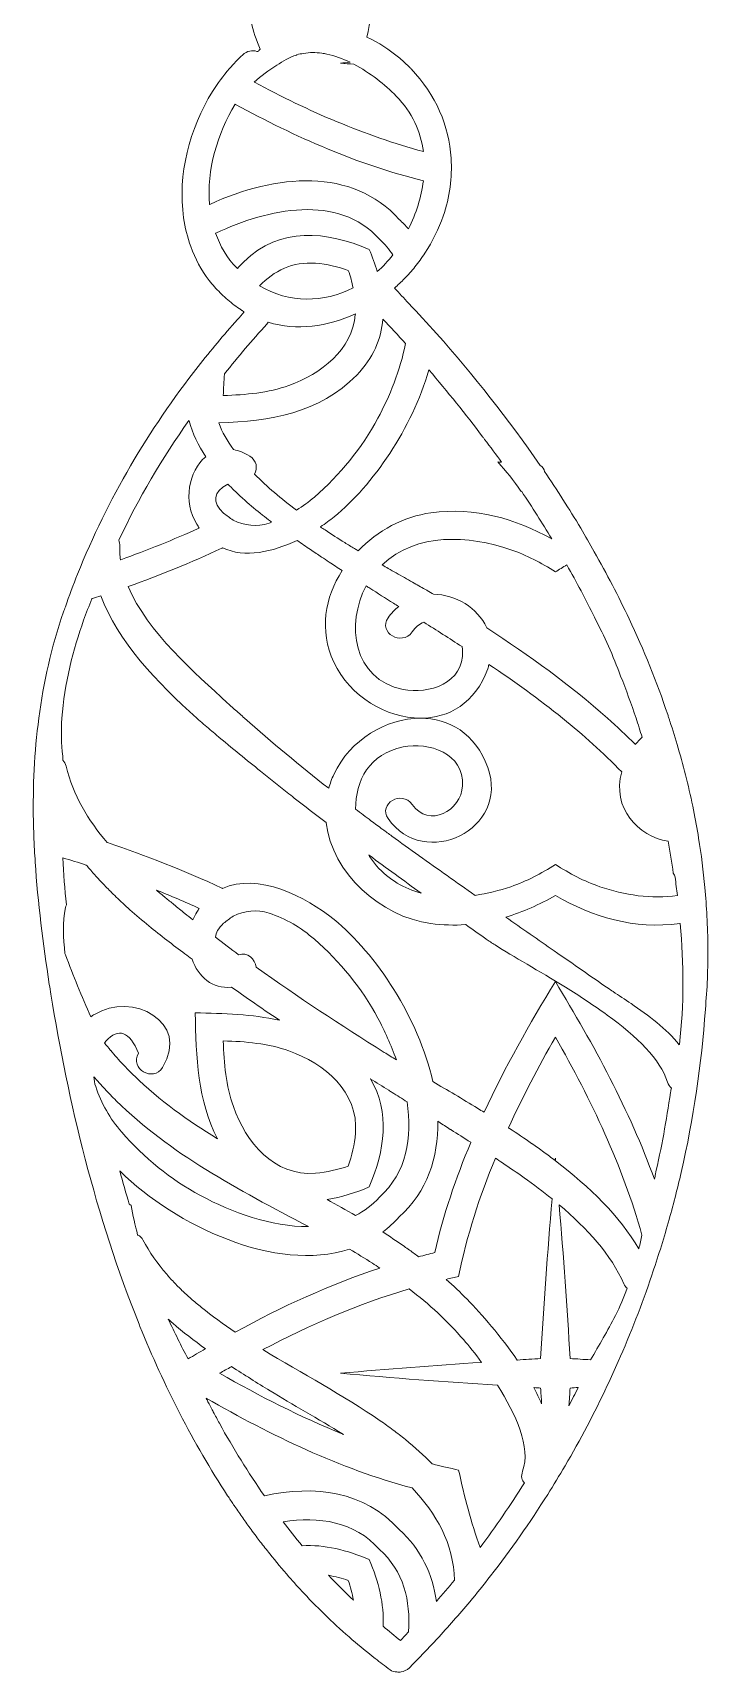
# Model space of a CAD drawing. Header units: inches. Extents: x -812 to 7891, y -3575 to 2748.
# Drawn here: x 4217 to 4425, y -1504 to -1000 of the extents above; entities that cross this region are included whole.
import ezdxf

# ---------------------------------------------------------------- set-up
doc = ezdxf.new("R2010")
doc.units = ezdxf.units.IN
doc.header["$MEASUREMENT"] = 0
doc.layers.add('Layer 1', color=7, linetype='Continuous')

# ---------------------------------------------------------------- blocks, each defined once
blk = doc.blocks.new('block 39')
at = {"layer": 'Layer 1', "lineweight": 0}
for points, knots in [([(4424.87, -1271.85), (4424.73, -1268.91), (4424.5, -1265.98), (4424.23, -1263.05), (4423.76, -1257.95), (4423.13, -1252.88), (4422.31, -1247.85), (4421.84, -1244.94), (4421.34, -1242.05), (4420.75, -1239.17), (4419.45, -1232.75), (4417.85, -1226.4), (4416.03, -1220.12), (4415.22, -1217.35), (4414.35, -1214.61), (4413.46, -1211.88), (4413.35, -1211.56), (4413.26, -1211.25), (4413.16, -1210.94), (4413.03, -1210.57), (4412.93, -1210.19), (4412.8, -1209.82), (4409.43, -1199.81), (4405.44, -1189.99), (4400.92, -1180.39), (4397.62, -1173.4), (4394.03, -1166.53), (4390.21, -1159.78), (4388.83, -1157.34), (4387.45, -1154.91), (4386.01, -1152.5), (4382.47, -1146.59), (4378.75, -1140.78), (4374.87, -1135.07), (4374.75, -1134.3), (4374.34, -1133.63), (4373.58, -1133.24), (4363.77, -1119), (4352.99, -1105.43), (4341.61, -1092.63), (4338.81, -1089.48), (4335.95, -1086.42), (4333.08, -1083.37), (4331.61, -1081.81), (4330.18, -1080.2), (4328.7, -1078.67), (4329.75, -1077.73), (4330.77, -1076.76), (4331.77, -1075.75), (4332.89, -1074.61), (4333.97, -1073.43), (4335, -1072.15), (4336.1, -1070.77), (4337.1, -1069.35), (4338.05, -1067.9), (4340.44, -1064.25), (4342.33, -1060.43), (4343.68, -1056.51), (4345.7, -1050.67), (4346.52, -1044.65), (4346.13, -1038.71), (4345.49, -1028.84), (4341.48, -1019.24), (4333.79, -1011.26), (4333.68, -1011.15), (4333.59, -1011.02), (4333.48, -1010.91), (4332.47, -1009.88), (4331.41, -1008.9), (4330.31, -1007.98), (4327.2, -1005.36), (4323.78, -1003.16), (4320.2, -1001.48), (4321.2, -996.82), (4321.8, -992), (4322.15, -987.13), (4322.38, -983.99), (4322.5, -980.83), (4322.53, -977.67), (4322.57, -974.39), (4322.52, -971.11), (4322.4, -967.85), (4322.27, -964.47), (4322.09, -961.12), (4321.87, -957.83), (4321.86, -957.72), (4321.85, -957.58), (4321.84, -957.46), (4321.72, -955.6), (4321.58, -953.44), (4321.36, -951.1), (4320.78, -944.82), (4319.61, -937.4), (4316.62, -931.88), (4314.49, -927.97), (4311.46, -925.01), (4307.01, -924.15), (4306.59, -924.07), (4306.17, -924.01), (4305.76, -923.97), (4305.3, -923.92), (4304.84, -923.9), (4304.39, -923.9), (4296.01, -923.84), (4289.93, -931.53), (4286.21, -939.91), (4284.84, -942.99), (4283.8, -946.14), (4283.06, -949.05), (4282.54, -951.14), (4282.16, -953.11), (4281.97, -954.8), (4281.76, -956.67), (4281.69, -958.56), (4281.59, -960.45), (4281.43, -963.56), (4281.38, -966.67), (4281.48, -969.8), (4281.67, -976.3), (4282.3, -982.79), (4283.22, -989.13), (4283.46, -990.77), (4283.76, -992.6), (4284.1, -994.46), (4284.64, -997.36), (4285.4, -1000.33), (4286.51, -1003.1), (4286.79, -1003.81), (4287.04, -1004.54), (4287.38, -1005.21), (4287.13, -1005.47), (4286.86, -1005.66), (4286.6, -1005.95), (4286.51, -1005.91), (4286.42, -1005.88), (4286.33, -1005.86), (4285, -1005.44), (4283.36, -1005.67), (4281.92, -1007), (4280.51, -1008.28), (4279.19, -1009.7), (4277.91, -1011.17), (4276.02, -1013.35), (4274.26, -1015.71), (4272.68, -1018.23), (4265.58, -1029.56), (4261.93, -1043.88), (4263.79, -1057.04), (4264.22, -1060.08), (4264.95, -1063.04), (4266, -1065.91), (4267.35, -1069.59), (4269.18, -1073.11), (4271.66, -1076.31), (4272.73, -1077.69), (4273.86, -1078.92), (4275.02, -1080.09), (4275.43, -1080.51), (4275.85, -1080.91), (4276.27, -1081.29), (4276.49, -1081.49), (4276.72, -1081.7), (4276.94, -1081.9), (4278.21, -1083.03), (4279.53, -1084.05), (4280.87, -1084.95), (4281.16, -1085.14), (4281.45, -1085.33), (4281.74, -1085.51), (4281.78, -1085.53), (4281.81, -1085.56), (4281.85, -1085.59), (4281.89, -1085.61), (4281.92, -1085.63), (4281.95, -1085.65), (4282.12, -1085.76), (4282.28, -1085.87), (4282.45, -1085.98), (4281.73, -1086.76), (4281.06, -1087.58), (4280.35, -1088.37), (4276.15, -1093.06), (4272.14, -1097.87), (4268.29, -1102.78), (4252.97, -1122.28), (4240.41, -1143.5), (4231.15, -1166.65), (4229.83, -1169.95), (4228.59, -1173.3), (4227.4, -1176.68), (4227.21, -1177.22), (4226.99, -1177.73), (4226.8, -1178.28), (4223.07, -1189.12), (4220.67, -1200.01), (4219.23, -1210.94), (4217.85, -1221.43), (4217.36, -1231.95), (4217.56, -1242.52), (4217.62, -1245.48), (4217.74, -1248.45), (4217.9, -1251.42), (4217.96, -1252.67), (4218.03, -1253.92), (4218.12, -1255.18), (4218.93, -1267.68), (4220.51, -1280.23), (4222.46, -1292.83), (4222.61, -1293.81), (4222.8, -1294.81), (4222.95, -1295.79), (4228.25, -1328.88), (4236.74, -1364.16), (4250.07, -1397.28), (4250.16, -1397.52), (4250.25, -1397.76), (4250.37, -1397.98), (4257.78, -1416.28), (4266.69, -1433.88), (4277.35, -1450.07), (4277.95, -1451), (4278.57, -1451.92), (4279.19, -1452.84), (4279.31, -1453.01), (4279.43, -1453.19), (4279.55, -1453.36), (4280.35, -1454.54), (4281.17, -1455.72), (4282, -1456.9), (4282.84, -1458.09), (4283.7, -1459.27), (4284.56, -1460.44), (4285.06, -1461.14), (4285.59, -1461.85), (4286.13, -1462.55), (4286.55, -1463.11), (4286.97, -1463.66), (4287.4, -1464.22), (4287.86, -1464.84), (4288.34, -1465.46), (4288.84, -1466.08), (4289.33, -1466.7), (4289.82, -1467.32), (4290.31, -1467.93), (4292.23, -1470.32), (4294.18, -1472.67), (4296.2, -1474.97), (4297.71, -1476.7), (4299.25, -1478.4), (4300.81, -1480.07), (4305.51, -1485.09), (4310.47, -1489.85), (4315.68, -1494.34), (4317.99, -1496.33), (4320.36, -1498.25), (4322.78, -1500.13), (4324.28, -1501.29), (4325.78, -1502.47), (4327.32, -1503.59), (4327.97, -1504.05), (4328.7, -1504.23), (4329.41, -1504.27), (4329.84, -1504.35), (4330.29, -1504.33), (4330.75, -1504.27), (4331.6, -1504.14), (4332.47, -1503.77), (4333.3, -1502.96), (4336.19, -1500.09), (4338.99, -1497.13), (4341.76, -1494.15), (4345.23, -1490.42), (4348.61, -1486.61), (4351.88, -1482.7), (4354.06, -1480.1), (4356.15, -1477.43), (4358.24, -1474.75), (4364.53, -1466.7), (4370.4, -1458.33), (4375.85, -1449.69), (4377.68, -1446.78), (4379.46, -1443.85), (4381.2, -1440.88), (4385.89, -1432.85), (4390.24, -1424.62), (4394.21, -1416.19), (4395.36, -1413.75), (4396.48, -1411.3), (4397.57, -1408.83), (4401.4, -1400.14), (4404.84, -1391.27), (4407.9, -1382.26), (4409.72, -1376.92), (4411.42, -1371.54), (4412.95, -1366.11), (4414.4, -1360.98), (4415.75, -1355.82), (4416.95, -1350.62), (4420.75, -1334.12), (4423.22, -1317.33), (4424.41, -1300.46), (4424.63, -1297.33), (4424.88, -1294.2), (4425.01, -1291.07), (4425.27, -1284.62), (4425.2, -1278.21), (4424.87, -1271.85)], [0, 0, 0, 0, 1, 1, 1, 2, 2, 2, 3, 3, 3, 4, 4, 4, 5, 5, 5, 6, 6, 6, 7, 7, 7, 8, 8, 8, 9, 9, 9, 10, 10, 10, 11, 11, 11, 12, 12, 12, 13, 13, 13, 14, 14, 14, 15, 15, 15, 16, 16, 16, 17, 17, 17, 18, 18, 18, 19, 19, 19, 20, 20, 20, 21, 21, 21, 22, 22, 22, 23, 23, 23, 24, 24, 24, 25, 25, 25, 26, 26, 26, 27, 27, 27, 28, 28, 28, 29, 29, 29, 30, 30, 30, 31, 31, 31, 32, 32, 32, 33, 33, 33, 34, 34, 34, 35, 35, 35, 36, 36, 36, 37, 37, 37, 38, 38, 38, 39, 39, 39, 40, 40, 40, 41, 41, 41, 42, 42, 42, 43, 43, 43, 44, 44, 44, 45, 45, 45, 46, 46, 46, 47, 47, 47, 48, 48, 48, 49, 49, 49, 50, 50, 50, 51, 51, 51, 52, 52, 52, 53, 53, 53, 54, 54, 54, 55, 55, 55, 56, 56, 56, 57, 57, 57, 58, 58, 58, 59, 59, 59, 60, 60, 60, 61, 61, 61, 62, 62, 62, 63, 63, 63, 64, 64, 64, 65, 65, 65, 66, 66, 66, 67, 67, 67, 68, 68, 68, 69, 69, 69, 70, 70, 70, 71, 71, 71, 72, 72, 72, 73, 73, 73, 74, 74, 74, 75, 75, 75, 76, 76, 76, 77, 77, 77, 78, 78, 78, 79, 79, 79, 80, 80, 80, 81, 81, 81, 82, 82, 82, 83, 83, 83, 84, 84, 84, 85, 85, 85, 86, 86, 86, 87, 87, 87, 88, 88, 88, 89, 89, 89, 90, 90, 90, 91, 91, 91, 92, 92, 92, 93, 93, 93, 94, 94, 94, 95, 95, 95, 96, 96, 96, 97, 97, 97, 98, 98, 98, 99, 99, 99, 100, 100, 100, 101, 101, 101, 102, 102, 102, 102]), ([(4292.44, -1010.14), (4294.34, -1008.87), (4296.41, -1007.66), (4298.56, -1007), (4298.58, -1006.97), (4298.61, -1006.94), (4298.62, -1006.91), (4299.29, -1006.68), (4300, -1006.63), (4300.69, -1006.5), (4300.71, -1006.5), (4300.72, -1006.5), (4300.72, -1006.49), (4302.55, -1006.16), (4304.45, -1006.17), (4306.37, -1006.44), (4306.87, -1006.51), (4307.38, -1006.6), (4307.89, -1006.7), (4307.9, -1006.7), (4307.91, -1006.7), (4307.92, -1006.71), (4310.3, -1007.21), (4312.7, -1008.09), (4315.04, -1009.23), (4314.04, -1009.32), (4313.05, -1009.39), (4312.05, -1009.48), (4313.44, -1009.6), (4314.83, -1009.69), (4316.21, -1009.82), (4321.13, -1012.4), (4325.72, -1016.05), (4329.23, -1019.63), (4334.19, -1024.69), (4336.78, -1030.56), (4337.61, -1036.67), (4319.47, -1031.82), (4302.23, -1024.24), (4285.57, -1015.36), (4285.54, -1015.35), (4285.5, -1015.33), (4285.47, -1015.31), (4287.6, -1013.37), (4290.1, -1011.75), (4292.44, -1010.14)], [0, 0, 0, 0, 1, 1, 1, 2, 2, 2, 3, 3, 3, 4, 4, 4, 5, 5, 5, 6, 6, 6, 7, 7, 7, 8, 8, 8, 9, 9, 9, 10, 10, 10, 11, 11, 11, 12, 12, 12, 13, 13, 13, 14, 14, 14, 15, 15, 15, 15]), ([(4279.67, -1022.13), (4279.7, -1022.15), (4279.74, -1022.17), (4279.77, -1022.18), (4298.23, -1032.21), (4317.4, -1040.7), (4337.6, -1045.67), (4336.97, -1050.71), (4335.35, -1055.73), (4333.02, -1060.47), (4332.12, -1059.47), (4331.19, -1058.48), (4330.15, -1057.55), (4315.65, -1041.45), (4292.28, -1043.57), (4271.84, -1052.92), (4271.81, -1052.94), (4271.79, -1052.95), (4271.76, -1052.96), (4270.88, -1042.44), (4274.15, -1031.1), (4279.67, -1022.13)], [0, 0, 0, 0, 1, 1, 1, 2, 2, 2, 3, 3, 3, 4, 4, 4, 5, 5, 5, 6, 6, 6, 7, 7, 7, 7]), ([(4280.34, -1072.66), (4280.28, -1072.6), (4280.2, -1072.55), (4280.14, -1072.48), (4277.11, -1069.35), (4275.02, -1065.71), (4273.63, -1061.8), (4273.65, -1061.79), (4273.66, -1061.78), (4273.68, -1061.78), (4289.83, -1054.21), (4311.44, -1049.48), (4324.05, -1063.64), (4325.7, -1065.11), (4327.04, -1066.73), (4328.21, -1068.42), (4326.74, -1070.34), (4325.12, -1072.06), (4323.39, -1073.59), (4322.71, -1071.3), (4321.88, -1069.01), (4320.93, -1066.77), (4307.83, -1061.21), (4293.54, -1059.57), (4282.3, -1070.59), (4281.62, -1071.26), (4280.99, -1071.94), (4280.37, -1072.63), (4280.36, -1072.64), (4280.35, -1072.65), (4280.34, -1072.66)], [0, 0, 0, 0, 1, 1, 1, 2, 2, 2, 3, 3, 3, 4, 4, 4, 5, 5, 5, 6, 6, 6, 7, 7, 7, 8, 8, 8, 9, 9, 9, 10, 10, 10, 10]), ([(4287.17, -1077.99), (4291.59, -1073.4), (4297.36, -1070.44), (4304.43, -1071.02), (4307.92, -1071.3), (4311.26, -1072.09), (4314.49, -1073.21), (4315.1, -1074.98), (4315.59, -1076.79), (4315.97, -1078.63), (4306.91, -1083.2), (4296.32, -1083.36), (4287.17, -1077.99)], [0, 0, 0, 0, 1, 1, 1, 2, 2, 2, 3, 3, 3, 4, 4, 4, 4]), ([(4298.59, -1146.95), (4298.58, -1146.95), (4298.58, -1146.96), (4298.57, -1146.96), (4293.85, -1143.45), (4289.45, -1139.77), (4285.65, -1135.94), (4285.65, -1135.93), (4285.66, -1135.92), (4285.66, -1135.91), (4286.57, -1134.09), (4286.37, -1131.72), (4284.14, -1130.36), (4282.42, -1129.3), (4280.77, -1128.66), (4279.22, -1128.34), (4279.2, -1128.34), (4279.18, -1128.33), (4279.16, -1128.33), (4277.25, -1125.65), (4275.69, -1122.92), (4274.6, -1120.14), (4274.6, -1120.14), (4274.7, -1120.14), (4274.7, -1120.14), (4290.3, -1119.56), (4305.53, -1117.2), (4317.11, -1105.4), (4322.22, -1100.18), (4324.58, -1094.3), (4325.12, -1088.19), (4327.47, -1090.67), (4329.81, -1093.17), (4332.1, -1095.71), (4330.47, -1103.9), (4327.17, -1112.01), (4323.58, -1118.72), (4318.62, -1127.98), (4311.93, -1136.06), (4304.04, -1142.95), (4302.33, -1144.44), (4300.5, -1145.76), (4298.59, -1146.95)], [0, 0, 0, 0, 1, 1, 1, 2, 2, 2, 3, 3, 3, 4, 4, 4, 5, 5, 5, 6, 6, 6, 7, 7, 7, 8, 8, 8, 9, 9, 9, 10, 10, 10, 11, 11, 11, 12, 12, 12, 13, 13, 13, 14, 14, 14, 14]), ([(4289.83, -1089.17), (4298.64, -1091.82), (4308.04, -1090.6), (4316.66, -1086.59), (4316.66, -1086.64), (4316.65, -1086.7), (4316.64, -1086.75), (4315.72, -1097.66), (4306.1, -1105.08), (4296.23, -1108.59), (4289.83, -1110.87), (4282.93, -1111.52), (4276.01, -1111.69), (4276.06, -1109.49), (4276.2, -1107.29), (4276.38, -1105.11), (4276.38, -1105.07), (4276.39, -1105.04), (4276.39, -1105), (4280.59, -1099.8), (4284.89, -1094.69), (4289.41, -1089.81), (4289.62, -1089.61), (4289.69, -1089.39), (4289.83, -1089.17)], [0, 0, 0, 0, 1, 1, 1, 2, 2, 2, 3, 3, 3, 4, 4, 4, 5, 5, 5, 6, 6, 6, 7, 7, 7, 8, 8, 8, 8]), ([(4367.83, -1141.17), (4367.84, -1141.18), (4367.85, -1141.2), (4367.86, -1141.21), (4371.08, -1146.01), (4374.14, -1150.89), (4377.1, -1155.83), (4365.89, -1149.58), (4353.61, -1145.95), (4339.88, -1147.79), (4331.58, -1148.9), (4323.52, -1153.28), (4317.48, -1159.44), (4317.13, -1159.22), (4316.77, -1159), (4316.41, -1158.79), (4315.4, -1158.18), (4314.39, -1157.56), (4313.38, -1156.93), (4311.36, -1155.68), (4309.33, -1154.39), (4307.33, -1153.06), (4306.85, -1152.75), (4306.37, -1152.44), (4305.9, -1152.12), (4305.9, -1152.12), (4305.91, -1152.12), (4305.91, -1152.11), (4307.42, -1151.1), (4308.83, -1150.06), (4310.11, -1149.02), (4322.09, -1139.28), (4334.05, -1121.79), (4339.28, -1103.82), (4345.04, -1110.53), (4350.59, -1117.42), (4355.9, -1124.47), (4356.11, -1124.66), (4356.29, -1124.91), (4356.44, -1125.2), (4358.19, -1127.5), (4359.98, -1129.82), (4361.67, -1132.22), (4361.3, -1132.18), (4360.93, -1132.16), (4360.54, -1132.13), (4363.03, -1134.93), (4365.41, -1137.82), (4367.56, -1141.13), (4367.59, -1141.13), (4367.62, -1141.14), (4367.66, -1141.14), (4367.71, -1141.14), (4367.77, -1141.15), (4367.83, -1141.17)], [0, 0, 0, 0, 1, 1, 1, 2, 2, 2, 3, 3, 3, 4, 4, 4, 5, 5, 5, 6, 6, 6, 7, 7, 7, 8, 8, 8, 9, 9, 9, 10, 10, 10, 11, 11, 11, 12, 12, 12, 13, 13, 13, 14, 14, 14, 15, 15, 15, 16, 16, 16, 17, 17, 17, 18, 18, 18, 18]), ([(4267.85, -1151.31), (4268.1, -1151.72), (4268.36, -1152.09), (4268.62, -1152.46), (4260.68, -1156.05), (4252.62, -1159.28), (4244.45, -1162.2), (4244.43, -1162.21), (4244.4, -1162.22), (4244.38, -1162.23), (4244.2, -1160.83), (4244.09, -1159.42), (4244.15, -1158.01), (4244.18, -1157.34), (4244.07, -1156.75), (4243.88, -1156.24), (4249.86, -1143.33), (4257.21, -1131), (4265.43, -1119.36), (4265.44, -1119.41), (4265.46, -1119.47), (4265.48, -1119.52), (4266.53, -1123.4), (4268.32, -1127.06), (4270.59, -1130.51), (4265.34, -1134.87), (4263.54, -1144.34), (4267.85, -1151.31)], [0, 0, 0, 0, 1, 1, 1, 2, 2, 2, 3, 3, 3, 4, 4, 4, 5, 5, 5, 6, 6, 6, 7, 7, 7, 8, 8, 8, 9, 9, 9, 9]), ([(4290.89, -1150.65), (4290.61, -1150.75), (4290.35, -1150.87), (4290.08, -1150.96), (4286.3, -1152.18), (4282.52, -1151.72), (4279, -1150.05), (4278.03, -1149.32), (4277.07, -1148.6), (4276.1, -1147.88), (4272.43, -1144.44), (4272.87, -1141.46), (4277.38, -1138.93), (4277.78, -1139.34), (4278.2, -1139.73), (4278.6, -1140.13), (4278.72, -1140.25), (4278.84, -1140.37), (4278.96, -1140.49), (4279.99, -1141.5), (4281.04, -1142.49), (4282.11, -1143.46), (4282.31, -1143.63), (4282.5, -1143.81), (4282.7, -1143.99), (4284.44, -1145.53), (4286.23, -1147.02), (4288.05, -1148.45), (4288.88, -1149.1), (4289.71, -1149.75), (4290.54, -1150.38), (4290.66, -1150.48), (4290.77, -1150.56), (4290.89, -1150.65)], [0, 0, 0, 0, 1, 1, 1, 2, 2, 2, 3, 3, 3, 4, 4, 4, 5, 5, 5, 6, 6, 6, 7, 7, 7, 8, 8, 8, 9, 9, 9, 10, 10, 10, 11, 11, 11, 11]), ([(4381.75, -1163.81), (4384.73, -1169.1), (4387.59, -1174.45), (4390.24, -1179.91), (4393.31, -1185.76), (4396.06, -1191.79), (4398.26, -1197.99), (4398.27, -1198), (4398.27, -1197.99), (4398.3, -1197.99), (4400.01, -1202.26), (4401.59, -1206.58), (4403.06, -1210.94), (4403.72, -1212.88), (4404.3, -1214.86), (4404.91, -1216.81), (4404.22, -1217.49), (4403.55, -1218.18), (4402.93, -1218.97), (4402.91, -1219), (4402.89, -1219.02), (4402.87, -1219.05), (4400.06, -1216.26), (4397.2, -1213.55), (4394.26, -1210.94), (4382.74, -1200.72), (4370.21, -1191.72), (4357.13, -1183.15), (4357.12, -1183.13), (4357.11, -1183.12), (4357.1, -1183.1), (4354.26, -1176.91), (4347.54, -1172.93), (4340.74, -1172.83), (4340.73, -1172.83), (4340.73, -1172.83), (4340.72, -1172.83), (4340.1, -1172.47), (4339.46, -1172.1), (4338.81, -1171.72), (4338.57, -1171.57), (4338.32, -1171.43), (4338.07, -1171.3), (4336.85, -1170.61), (4335.58, -1169.89), (4334.27, -1169.14), (4332.63, -1168.21), (4330.93, -1167.24), (4329.18, -1166.25), (4328.4, -1165.8), (4327.6, -1165.35), (4326.8, -1164.89), (4326.17, -1164.53), (4325.54, -1164.17), (4324.9, -1163.8), (4335.46, -1153.74), (4351.53, -1154.7), (4364.51, -1159.12), (4369.36, -1160.77), (4373.9, -1163.16), (4378.22, -1165.97), (4379.38, -1165.22), (4380.56, -1164.5), (4381.75, -1163.81)], [0, 0, 0, 0, 1, 1, 1, 2, 2, 2, 3, 3, 3, 4, 4, 4, 5, 5, 5, 6, 6, 6, 7, 7, 7, 8, 8, 8, 9, 9, 9, 10, 10, 10, 11, 11, 11, 12, 12, 12, 13, 13, 13, 14, 14, 14, 15, 15, 15, 16, 16, 16, 17, 17, 17, 18, 18, 18, 19, 19, 19, 20, 20, 20, 21, 21, 21, 21]), ([(4336.27, -1253.25), (4336.24, -1253.23), (4336.21, -1253.21), (4336.18, -1253.19), (4333.4, -1251.21), (4330.64, -1249.21), (4327.88, -1247.21), (4326.95, -1246.53), (4326.02, -1245.85), (4325.1, -1245.16), (4323.88, -1244.27), (4322.67, -1243.38), (4321.46, -1242.47), (4319.88, -1241.3), (4318.31, -1240.11), (4316.74, -1238.92), (4316.65, -1230.17), (4320.99, -1221.88), (4331.34, -1219.78), (4339.25, -1218.17), (4350.22, -1221.7), (4349.66, -1231.7), (4349.23, -1239.4), (4339.31, -1244.91), (4334.13, -1237.47), (4330.99, -1232.96), (4323.55, -1237.24), (4326.72, -1241.8), (4337.87, -1257.8), (4364.28, -1245.16), (4357.41, -1226.11), (4353.58, -1215.51), (4345.37, -1210.94), (4336.68, -1210.94), (4326.21, -1210.94), (4315.05, -1217.56), (4310.04, -1228.22), (4309.37, -1229.64), (4308.86, -1231.08), (4308.45, -1232.51), (4299.6, -1225.59), (4290.95, -1218.4), (4282.57, -1210.94), (4281.5, -1209.99), (4280.43, -1209.06), (4279.36, -1208.12), (4278.63, -1207.48), (4277.91, -1206.84), (4277.2, -1206.18), (4267.56, -1197.32), (4252.63, -1184.42), (4246.71, -1170.45), (4246.72, -1170.45), (4246.74, -1170.44), (4246.75, -1170.44), (4256.49, -1166.97), (4266.08, -1163.07), (4275.52, -1158.7), (4275.61, -1158.66), (4275.67, -1158.61), (4275.76, -1158.56), (4282.68, -1161.73), (4291.18, -1159.85), (4298.7, -1156.25), (4300.12, -1157.23), (4301.53, -1158.19), (4302.87, -1159.11), (4304, -1159.88), (4305.14, -1160.64), (4306.28, -1161.38), (4307.04, -1161.89), (4307.8, -1162.4), (4308.57, -1162.91), (4309.91, -1163.79), (4311.25, -1164.67), (4312.6, -1165.54), (4307.28, -1173.8), (4305.44, -1183.88), (4310.04, -1193.66), (4315.05, -1204.32), (4326.21, -1210.94), (4336.68, -1210.94), (4345.37, -1210.94), (4353.58, -1206.37), (4357.41, -1195.77), (4357.58, -1195.3), (4357.64, -1194.85), (4357.77, -1194.39), (4365.55, -1199.63), (4373.16, -1205.08), (4380.42, -1210.94), (4386.81, -1216.09), (4392.92, -1221.56), (4398.67, -1227.47), (4395.54, -1238.58), (4403.62, -1247.24), (4412.96, -1248.81), (4413.54, -1252.07), (4414.07, -1255.34), (4414.5, -1258.64), (4414.77, -1258.96), (4414.99, -1259.34), (4415.06, -1259.83), (4415.32, -1261.72), (4415.55, -1263.61), (4415.78, -1265.5), (4407.89, -1266.68), (4399.4, -1265.3), (4391.93, -1262.76), (4387.08, -1261.1), (4382.54, -1258.72), (4378.22, -1255.91), (4373.9, -1258.72), (4369.36, -1261.1), (4364.51, -1262.76), (4361.01, -1263.95), (4357.28, -1264.88), (4353.49, -1265.43), (4347.74, -1261.38), (4341.99, -1257.34), (4336.27, -1253.25)], [0, 0, 0, 0, 1, 1, 1, 2, 2, 2, 3, 3, 3, 4, 4, 4, 5, 5, 5, 6, 6, 6, 7, 7, 7, 8, 8, 8, 9, 9, 9, 10, 10, 10, 11, 11, 11, 12, 12, 12, 13, 13, 13, 14, 14, 14, 15, 15, 15, 16, 16, 16, 17, 17, 17, 18, 18, 18, 19, 19, 19, 20, 20, 20, 21, 21, 21, 22, 22, 22, 23, 23, 23, 24, 24, 24, 25, 25, 25, 26, 26, 26, 27, 27, 27, 28, 28, 28, 29, 29, 29, 30, 30, 30, 31, 31, 31, 32, 32, 32, 33, 33, 33, 34, 34, 34, 35, 35, 35, 36, 36, 36, 37, 37, 37, 38, 38, 38, 39, 39, 39, 40, 40, 40, 40]), ([(4412.69, -1322.84), (4412.95, -1323.7), (4413.4, -1324.28), (4413.93, -1324.71), (4413.84, -1325.14), (4413.77, -1325.58), (4413.66, -1326.02), (4412.42, -1334.58), (4410.9, -1343.11), (4408.91, -1351.57), (4408.89, -1351.68), (4408.92, -1351.79), (4408.89, -1351.93), (4408.82, -1352.21), (4408.77, -1352.48), (4408.7, -1352.76), (4401.07, -1331.53), (4390.05, -1311.4), (4378.22, -1291.94), (4370.28, -1304.99), (4362.7, -1318.35), (4356.27, -1332.14), (4355.63, -1331.74), (4354.99, -1331.35), (4354.34, -1330.96), (4354.31, -1330.95), (4354.29, -1330.93), (4354.26, -1330.91), (4349.59, -1328.05), (4344.94, -1325.31), (4340.48, -1322.69), (4336.11, -1303.15), (4323.11, -1283.44), (4310.11, -1272.86), (4301.42, -1265.79), (4286.62, -1258.35), (4275.76, -1263.31), (4275.67, -1263.27), (4275.61, -1263.21), (4275.52, -1263.17), (4264.03, -1257.85), (4252.3, -1253.21), (4240.36, -1249.22), (4240.34, -1249.21), (4240.32, -1249.21), (4240.3, -1249.2), (4234.39, -1242.29), (4229.7, -1234.58), (4227.62, -1225.74), (4227.41, -1224.91), (4227.03, -1224.32), (4226.59, -1223.88), (4226.61, -1223.44), (4226.6, -1223.03), (4226.64, -1222.59), (4226.11, -1218.86), (4226.07, -1214.93), (4226.32, -1210.94), (4226.99, -1200.47), (4229.91, -1189.59), (4233.02, -1180.83), (4233.81, -1178.59), (4234.67, -1176.39), (4235.58, -1174.2), (4235.63, -1174.18), (4235.68, -1174.17), (4235.73, -1174.15), (4236.59, -1173.88), (4237.44, -1173.6), (4238.3, -1173.32), (4243.44, -1187.15), (4255.67, -1200.11), (4267.89, -1210.94), (4269.26, -1212.16), (4270.63, -1213.34), (4271.99, -1214.49), (4272.62, -1215.02), (4273.24, -1215.55), (4273.86, -1216.07), (4278.76, -1220.21), (4283.44, -1223.94), (4287.44, -1227.19), (4290.17, -1229.41), (4292.92, -1231.61), (4295.68, -1233.78), (4296.41, -1234.35), (4297.13, -1234.93), (4297.86, -1235.5), (4301.11, -1238.04), (4304.37, -1240.56), (4307.65, -1243.07), (4307.65, -1243.07), (4307.65, -1243.1), (4307.65, -1243.1), (4309.53, -1258.58), (4324.33, -1272), (4339.88, -1274.09), (4343.55, -1274.58), (4347.1, -1274.67), (4350.57, -1274.43), (4350.57, -1274.43), (4350.61, -1274.43), (4350.61, -1274.43), (4352.67, -1275.88), (4354.72, -1277.34), (4356.78, -1278.77), (4356.83, -1278.8), (4356.87, -1278.84), (4356.92, -1278.87), (4357.74, -1279.44), (4358.66, -1280.05), (4359.67, -1280.69), (4365.21, -1284.19), (4373.18, -1288.65), (4381.29, -1293.68), (4385.67, -1296.39), (4390.1, -1299.27), (4394.21, -1302.27), (4403.2, -1308.81), (4410.63, -1315.88), (4412.69, -1322.84)], [0, 0, 0, 0, 1, 1, 1, 2, 2, 2, 3, 3, 3, 4, 4, 4, 5, 5, 5, 6, 6, 6, 7, 7, 7, 8, 8, 8, 9, 9, 9, 10, 10, 10, 11, 11, 11, 12, 12, 12, 13, 13, 13, 14, 14, 14, 15, 15, 15, 16, 16, 16, 17, 17, 17, 18, 18, 18, 19, 19, 19, 20, 20, 20, 21, 21, 21, 22, 22, 22, 23, 23, 23, 24, 24, 24, 25, 25, 25, 26, 26, 26, 27, 27, 27, 28, 28, 28, 29, 29, 29, 30, 30, 30, 31, 31, 31, 32, 32, 32, 33, 33, 33, 34, 34, 34, 35, 35, 35, 36, 36, 36, 37, 37, 37, 38, 38, 38, 39, 39, 39, 40, 40, 40, 40]), ([(4328.41, -1175.58), (4328.94, -1175.92), (4329.48, -1176.26), (4330.01, -1176.59), (4328.83, -1177.57), (4327.7, -1178.68), (4326.72, -1180.08), (4323.55, -1184.63), (4330.99, -1188.92), (4334.13, -1184.41), (4335.17, -1182.91), (4336.41, -1181.96), (4337.72, -1181.43), (4341.67, -1183.9), (4345.59, -1186.4), (4349.49, -1188.93), (4349.57, -1189.34), (4349.64, -1189.76), (4349.66, -1190.18), (4350.22, -1200.18), (4339.25, -1203.71), (4331.34, -1202.1), (4315.84, -1198.95), (4313.75, -1181.93), (4319.96, -1170.26), (4320.34, -1170.5), (4320.71, -1170.74), (4321.09, -1170.97), (4323.52, -1172.51), (4325.97, -1174.05), (4328.41, -1175.58)], [0, 0, 0, 0, 1, 1, 1, 2, 2, 2, 3, 3, 3, 4, 4, 4, 5, 5, 5, 6, 6, 6, 7, 7, 7, 8, 8, 8, 9, 9, 9, 10, 10, 10, 10]), ([(4241.25, -1264.18), (4241.85, -1264.78), (4242.46, -1265.37), (4243.08, -1265.97), (4243.74, -1266.6), (4244.4, -1267.22), (4245.07, -1267.84), (4245.79, -1268.51), (4246.52, -1269.18), (4247.26, -1269.83), (4249.17, -1271.53), (4251.12, -1273.18), (4253.09, -1274.81), (4256.74, -1277.81), (4260.48, -1280.67), (4264.21, -1283.42), (4264.94, -1283.96), (4265.66, -1284.49), (4266.39, -1285.02), (4268.24, -1290.43), (4272.65, -1294.42), (4278.5, -1293.62), (4280.57, -1295.07), (4282.59, -1296.49), (4284.55, -1297.87), (4287.44, -1299.92), (4290.41, -1301.88), (4293.35, -1303.86), (4293.29, -1303.85), (4293.23, -1303.83), (4293.17, -1303.82), (4284.91, -1302), (4276.13, -1301.69), (4267.39, -1301.57), (4267.56, -1315.06), (4268.18, -1328.68), (4274.18, -1340.28), (4265.08, -1334.7), (4256.41, -1328.5), (4248.63, -1320.95), (4248.54, -1320.86), (4248.45, -1320.77), (4248.36, -1320.69), (4247.29, -1319.64), (4246.23, -1318.57), (4245.19, -1317.47), (4244.53, -1316.77), (4243.88, -1316.05), (4243.23, -1315.32), (4242.6, -1314.61), (4241.97, -1313.88), (4241.35, -1313.15), (4241.34, -1313.14), (4241.32, -1313.12), (4241.31, -1313.1), (4240.68, -1312.34), (4240.06, -1311.58), (4239.44, -1310.8), (4239.56, -1310.63), (4239.69, -1310.45), (4239.82, -1310.28), (4243.8, -1306.03), (4247.17, -1307.27), (4249.93, -1313.99), (4247.04, -1318.73), (4254.46, -1323.04), (4257.34, -1318.32), (4265.95, -1304.22), (4247.79, -1294.99), (4236.38, -1302.03), (4235.98, -1302.28), (4235.61, -1302.54), (4235.24, -1302.8), (4232.39, -1296.51), (4229.82, -1290.13), (4227.4, -1283.69), (4227.4, -1283.69), (4227.4, -1283.69), (4227.4, -1283.68), (4227.36, -1283.57), (4227.31, -1283.45), (4227.27, -1283.34), (4226.71, -1278.57), (4226.58, -1273.81), (4227.44, -1269.12), (4227.48, -1268.81), (4227.61, -1268.57), (4227.74, -1268.35), (4227.23, -1263.53), (4226.86, -1258.7), (4226.57, -1253.88), (4226.59, -1253.89), (4226.61, -1253.89), (4226.63, -1253.9), (4229.05, -1254.61), (4231.45, -1255.35), (4233.85, -1256.11), (4234.16, -1256.49), (4234.48, -1256.86), (4234.8, -1257.23), (4234.82, -1257.26), (4234.84, -1257.29), (4234.87, -1257.32), (4235.32, -1257.85), (4235.77, -1258.37), (4236.24, -1258.88), (4236.44, -1259.12), (4236.66, -1259.36), (4236.89, -1259.6), (4237.19, -1259.95), (4237.51, -1260.3), (4237.84, -1260.64), (4238.34, -1261.2), (4238.86, -1261.75), (4239.4, -1262.3), (4239.9, -1262.82), (4240.41, -1263.34), (4240.93, -1263.85), (4241.02, -1263.96), (4241.13, -1264.07), (4241.25, -1264.18)], [0, 0, 0, 0, 1, 1, 1, 2, 2, 2, 3, 3, 3, 4, 4, 4, 5, 5, 5, 6, 6, 6, 7, 7, 7, 8, 8, 8, 9, 9, 9, 10, 10, 10, 11, 11, 11, 12, 12, 12, 13, 13, 13, 14, 14, 14, 15, 15, 15, 16, 16, 16, 17, 17, 17, 18, 18, 18, 19, 19, 19, 20, 20, 20, 21, 21, 21, 22, 22, 22, 23, 23, 23, 24, 24, 24, 25, 25, 25, 26, 26, 26, 27, 27, 27, 28, 28, 28, 29, 29, 29, 30, 30, 30, 31, 31, 31, 32, 32, 32, 33, 33, 33, 34, 34, 34, 35, 35, 35, 36, 36, 36, 37, 37, 37, 38, 38, 38, 39, 39, 39, 40, 40, 40, 40]), ([(4320.9, -1253.09), (4326.2, -1257.01), (4331.53, -1260.87), (4336.89, -1264.73), (4331.75, -1263.34), (4327.02, -1260.7), (4323.18, -1256.33), (4322.29, -1255.31), (4321.51, -1254.17), (4320.78, -1253), (4320.82, -1253.03), (4320.86, -1253.06), (4320.9, -1253.09)], [0, 0, 0, 0, 1, 1, 1, 2, 2, 2, 3, 3, 3, 4, 4, 4, 4]), ([(4267.85, -1270.56), (4267.38, -1271.33), (4266.99, -1272.13), (4266.66, -1272.95), (4266.64, -1272.94), (4266.62, -1272.92), (4266.6, -1272.91), (4265.81, -1272.28), (4265.02, -1271.64), (4264.22, -1271.01), (4263.08, -1270.09), (4261.92, -1269.16), (4260.76, -1268.23), (4259.92, -1267.54), (4259.07, -1266.85), (4258.22, -1266.15), (4257.29, -1265.39), (4256.35, -1264.61), (4255.42, -1263.82), (4259.85, -1265.59), (4264.26, -1267.45), (4268.62, -1269.42), (4268.36, -1269.79), (4268.1, -1270.16), (4267.85, -1270.56)], [0, 0, 0, 0, 1, 1, 1, 2, 2, 2, 3, 3, 3, 4, 4, 4, 5, 5, 5, 6, 6, 6, 7, 7, 7, 8, 8, 8, 8]), ([(4416.37, -1311.35), (4412.42, -1306.41), (4406.87, -1302.35), (4401.5, -1298.72), (4399.6, -1297.44), (4397.73, -1296.21), (4395.97, -1295.02), (4395.46, -1294.69), (4394.96, -1294.35), (4394.47, -1294.01), (4391.8, -1292.16), (4389.12, -1290.31), (4386.45, -1288.45), (4383.6, -1286.47), (4380.74, -1284.5), (4377.89, -1282.52), (4372.91, -1279.06), (4367.93, -1275.6), (4362.96, -1272.12), (4368.26, -1270.53), (4373.35, -1268.25), (4378.22, -1265.45), (4389.72, -1272.08), (4402.37, -1275.99), (4416.56, -1274.09), (4416.59, -1274.08), (4416.62, -1274.07), (4416.66, -1274.07), (4417.75, -1286.57), (4417.91, -1299.04), (4416.38, -1311.27), (4416.38, -1311.3), (4416.37, -1311.32), (4416.37, -1311.35)], [0, 0, 0, 0, 1, 1, 1, 2, 2, 2, 3, 3, 3, 4, 4, 4, 5, 5, 5, 6, 6, 6, 7, 7, 7, 8, 8, 8, 9, 9, 9, 10, 10, 10, 11, 11, 11, 11]), ([(4273.64, -1278.29), (4273.67, -1276.95), (4274.48, -1275.52), (4276.1, -1274), (4277.07, -1273.28), (4278.03, -1272.55), (4279, -1271.83), (4282.52, -1270.15), (4286.3, -1269.7), (4290.08, -1270.92), (4295.26, -1272.59), (4299.94, -1275.34), (4304.04, -1278.93), (4311.93, -1285.82), (4318.62, -1293.9), (4323.58, -1303.16), (4325.66, -1307.05), (4327.65, -1311.42), (4329.27, -1316), (4328.01, -1315.24), (4326.76, -1314.47), (4325.56, -1313.72), (4312.16, -1305.3), (4298.97, -1296.68), (4286.13, -1287.53), (4285.84, -1285.02), (4283.45, -1282.71), (4280.71, -1283.68), (4278.32, -1281.94), (4276, -1280.09), (4273.64, -1278.29)], [0, 0, 0, 0, 1, 1, 1, 2, 2, 2, 3, 3, 3, 4, 4, 4, 5, 5, 5, 6, 6, 6, 7, 7, 7, 8, 8, 8, 9, 9, 9, 10, 10, 10, 10]), ([(4316.68, -1338.61), (4316.39, -1342.1), (4315.61, -1345.44), (4314.49, -1348.67), (4311.26, -1349.79), (4307.92, -1350.58), (4304.43, -1350.86), (4291.59, -1351.91), (4282.98, -1341.3), (4279.1, -1330.41), (4276.82, -1324.01), (4276.17, -1317.12), (4276.01, -1310.19), (4282.93, -1310.36), (4289.83, -1311), (4296.23, -1313.28), (4307.12, -1317.16), (4317.73, -1325.77), (4316.68, -1338.61)], [0, 0, 0, 0, 1, 1, 1, 2, 2, 2, 3, 3, 3, 4, 4, 4, 5, 5, 5, 6, 6, 6, 6]), ([(4403.92, -1374.16), (4398, -1364.07), (4388.78, -1355.13), (4378.29, -1347.09), (4378.29, -1347.08), (4378.29, -1347.08), (4378.29, -1347.07), (4378.26, -1346.79), (4378.24, -1346.51), (4378.22, -1346.23), (4378.2, -1346.48), (4378.18, -1346.73), (4378.16, -1346.97), (4378.16, -1346.98), (4378.16, -1346.98), (4378.16, -1346.99), (4377.01, -1346.11), (4375.84, -1345.24), (4374.67, -1344.38), (4373.49, -1343.52), (4372.3, -1342.67), (4371.1, -1341.83), (4371.04, -1341.78), (4370.98, -1341.74), (4370.92, -1341.7), (4368.67, -1340.14), (4366.38, -1338.6), (4364.07, -1337.09), (4363.98, -1337.03), (4363.89, -1336.97), (4363.8, -1336.92), (4368.15, -1327.44), (4373.02, -1318.16), (4378.22, -1309.04), (4389.28, -1328.44), (4398.91, -1348.55), (4404.87, -1369.89), (4404.56, -1371.28), (4404.27, -1372.69), (4403.94, -1374.07), (4403.93, -1374.1), (4403.93, -1374.13), (4403.92, -1374.16)], [0, 0, 0, 0, 1, 1, 1, 2, 2, 2, 3, 3, 3, 4, 4, 4, 5, 5, 5, 6, 6, 6, 7, 7, 7, 8, 8, 8, 9, 9, 9, 10, 10, 10, 11, 11, 11, 12, 12, 12, 13, 13, 13, 14, 14, 14, 14]), ([(4236.73, -1324.26), (4236.4, -1323.23), (4236.22, -1322.21), (4236.13, -1321.19), (4236.28, -1321.36), (4236.42, -1321.53), (4236.58, -1321.7), (4236.96, -1322.15), (4237.35, -1322.59), (4237.75, -1323.03), (4237.78, -1323.08), (4237.82, -1323.12), (4237.88, -1323.17), (4238.42, -1323.78), (4238.97, -1324.39), (4239.53, -1324.98), (4240.11, -1325.6), (4240.69, -1326.21), (4241.28, -1326.81), (4241.86, -1327.41), (4242.45, -1328), (4243.05, -1328.59), (4259.74, -1344.99), (4280.13, -1355.68), (4302.28, -1367.32), (4302.28, -1367.32), (4302.21, -1367.32), (4302.21, -1367.32), (4290.82, -1367.4), (4278.49, -1362.85), (4268.98, -1357.76), (4259.72, -1352.8), (4251.64, -1346.11), (4244.74, -1338.22), (4241.16, -1334.12), (4238.41, -1329.44), (4236.73, -1324.26)], [0, 0, 0, 0, 1, 1, 1, 2, 2, 2, 3, 3, 3, 4, 4, 4, 5, 5, 5, 6, 6, 6, 7, 7, 7, 8, 8, 8, 9, 9, 9, 10, 10, 10, 11, 11, 11, 12, 12, 12, 12]), ([(4321.25, -1321.81), (4323.14, -1322.99), (4325.04, -1324.18), (4326.92, -1325.37), (4327.27, -1325.59), (4327.62, -1325.81), (4327.97, -1326.03), (4329.51, -1327), (4331.05, -1327.97), (4332.59, -1328.94), (4334.22, -1339.86), (4332.54, -1350.67), (4324.05, -1358.23), (4321.87, -1360.68), (4319.39, -1362.51), (4316.75, -1363.91), (4313.84, -1362.22), (4310.9, -1360.58), (4307.95, -1358.97), (4312.31, -1358.29), (4316.68, -1356.91), (4320.93, -1355.11), (4325.63, -1344.02), (4327.5, -1332.08), (4321.27, -1321.85), (4321.27, -1321.84), (4321.26, -1321.82), (4321.25, -1321.81)], [0, 0, 0, 0, 1, 1, 1, 2, 2, 2, 3, 3, 3, 4, 4, 4, 5, 5, 5, 6, 6, 6, 7, 7, 7, 8, 8, 8, 9, 9, 9, 9]), ([(4352.19, -1341.4), (4347.56, -1352.39), (4343.72, -1363.67), (4341.11, -1375.3), (4339.44, -1375.67), (4337.8, -1376.16), (4336.13, -1376.58), (4336.04, -1376.52), (4335.96, -1376.45), (4335.87, -1376.39), (4335.4, -1376.04), (4334.93, -1375.69), (4334.45, -1375.34), (4333.43, -1374.6), (4332.4, -1373.86), (4331.36, -1373.15), (4329.3, -1371.7), (4327.2, -1370.31), (4325.08, -1368.96), (4326.86, -1367.62), (4328.56, -1366.09), (4330.15, -1364.33), (4338.84, -1356.5), (4342.2, -1346.07), (4342, -1334.92), (4342, -1334.91), (4342, -1334.91), (4342, -1334.9), (4342.11, -1334.98), (4342.23, -1335.05), (4342.35, -1335.12), (4343.49, -1335.86), (4344.68, -1336.61), (4345.89, -1337.39), (4345.97, -1337.45), (4346.04, -1337.5), (4346.12, -1337.54), (4348.08, -1338.77), (4350.11, -1340.06), (4352.2, -1341.38), (4352.2, -1341.39), (4352.19, -1341.39), (4352.19, -1341.4)], [0, 0, 0, 0, 1, 1, 1, 2, 2, 2, 3, 3, 3, 4, 4, 4, 5, 5, 5, 6, 6, 6, 7, 7, 7, 8, 8, 8, 9, 9, 9, 10, 10, 10, 11, 11, 11, 12, 12, 12, 13, 13, 13, 14, 14, 14, 14]), ([(4249.73, -1369.92), (4249.7, -1369.9), (4249.66, -1369.89), (4249.63, -1369.87), (4248.87, -1366.9), (4248.15, -1363.86), (4247.63, -1360.77), (4247.63, -1360.75), (4247.62, -1360.74), (4247.62, -1360.72), (4247.47, -1360.63), (4247.32, -1360.53), (4247.17, -1360.45), (4247.13, -1360.44), (4247.1, -1360.42), (4247.07, -1360.41), (4246.03, -1357.03), (4245.07, -1353.61), (4244.12, -1350.19), (4244.15, -1350.22), (4244.19, -1350.25), (4244.22, -1350.29), (4261.51, -1367.09), (4292.04, -1381.57), (4314.81, -1374.25), (4314.82, -1374.25), (4314.83, -1374.24), (4314.84, -1374.24), (4317.22, -1375.63), (4319.57, -1377.07), (4321.89, -1378.55), (4322.66, -1379.04), (4323.43, -1379.53), (4324.19, -1380.05), (4308.82, -1385.08), (4294.04, -1391.93), (4279.69, -1399.74), (4276.04, -1397.31), (4272.54, -1394.79), (4269.25, -1392.13), (4268.72, -1391.7), (4268.19, -1391.26), (4267.67, -1390.82), (4267.12, -1390.36), (4266.58, -1389.89), (4266.04, -1389.42), (4265.11, -1388.59), (4264.18, -1387.76), (4263.29, -1386.91), (4262.99, -1386.62), (4262.69, -1386.33), (4262.39, -1386.03), (4261.5, -1385.15), (4260.63, -1384.25), (4259.79, -1383.33), (4259.39, -1382.88), (4258.99, -1382.43), (4258.6, -1381.98), (4255.75, -1378.69), (4253.28, -1375.18), (4251.27, -1371.38), (4251.1, -1371.08), (4250.92, -1370.83), (4250.72, -1370.63), (4250.7, -1370.6), (4250.67, -1370.58), (4250.64, -1370.55), (4250.36, -1370.27), (4250.05, -1370.08), (4249.73, -1369.92)], [0, 0, 0, 0, 1, 1, 1, 2, 2, 2, 3, 3, 3, 4, 4, 4, 5, 5, 5, 6, 6, 6, 7, 7, 7, 8, 8, 8, 9, 9, 9, 10, 10, 10, 11, 11, 11, 12, 12, 12, 13, 13, 13, 14, 14, 14, 15, 15, 15, 16, 16, 16, 17, 17, 17, 18, 18, 18, 19, 19, 19, 20, 20, 20, 21, 21, 21, 22, 22, 22, 23, 23, 23, 23]), ([(4377.19, -1358.78), (4375.82, -1375.13), (4374.62, -1391.49), (4373.68, -1407.87), (4371.29, -1408), (4368.91, -1408.19), (4366.52, -1408.34), (4366.52, -1408.34), (4366.45, -1408.34), (4366.45, -1408.34), (4361.4, -1400.95), (4355.55, -1394.33), (4351.04, -1389.65), (4348.97, -1387.5), (4346.83, -1385.48), (4344.64, -1383.52), (4345.92, -1383.23), (4347.17, -1382.89), (4348.45, -1382.63), (4350.97, -1370.09), (4354.9, -1358.01), (4359.75, -1346.25), (4359.75, -1346.25), (4359.75, -1346.24), (4359.75, -1346.24), (4360.48, -1346.72), (4361.22, -1347.21), (4361.96, -1347.7), (4364.17, -1349.18), (4366.39, -1350.7), (4368.58, -1352.27), (4371.51, -1354.35), (4374.4, -1356.53), (4377.19, -1358.78)], [0, 0, 0, 0, 1, 1, 1, 2, 2, 2, 3, 3, 3, 4, 4, 4, 5, 5, 5, 6, 6, 6, 7, 7, 7, 8, 8, 8, 9, 9, 9, 10, 10, 10, 11, 11, 11, 11]), ([(4389.03, -1408.27), (4386.94, -1408.15), (4384.85, -1407.99), (4382.75, -1407.87), (4381.85, -1392.1), (4380.7, -1376.35), (4379.4, -1360.61), (4388.01, -1367.86), (4395.4, -1375.94), (4399.33, -1384.94), (4399.58, -1385.52), (4399.92, -1385.95), (4400.32, -1386.26), (4399.28, -1389.08), (4398.13, -1391.9), (4396.7, -1394.66), (4394.33, -1399.3), (4391.71, -1403.8), (4389.03, -1408.27)], [0, 0, 0, 0, 1, 1, 1, 2, 2, 2, 3, 3, 3, 4, 4, 4, 5, 5, 5, 6, 6, 6, 6]), ([(4368.14, -1442.49), (4367.53, -1444.17), (4367.91, -1445.34), (4368.71, -1446.11), (4364.39, -1452.91), (4359.87, -1459.59), (4355.04, -1466.03), (4352.36, -1458.24), (4350.09, -1450.31), (4348.45, -1442.17), (4345.73, -1441.62), (4343.04, -1440.98), (4340.36, -1440.3), (4340.34, -1440.3), (4340.33, -1440.29), (4340.31, -1440.29), (4337.78, -1437.66), (4335.02, -1435.17), (4332.07, -1432.79), (4330.84, -1431.79), (4329.57, -1430.82), (4328.28, -1429.86), (4326.97, -1428.89), (4325.63, -1427.93), (4324.26, -1426.99), (4313.05, -1419.23), (4300.22, -1412.44), (4288.2, -1405.14), (4302.7, -1397.56), (4317.65, -1391.04), (4333.26, -1386.46), (4339.35, -1391.14), (4345.04, -1396.3), (4350.01, -1402.15), (4351.55, -1403.95), (4353.48, -1406.33), (4355.5, -1409.05), (4341.01, -1410.01), (4326.52, -1411.08), (4312.05, -1412.4), (4328.14, -1413.87), (4344.25, -1415.04), (4360.37, -1416.07), (4366.04, -1424.95), (4370.76, -1435.32), (4368.14, -1442.49)], [0, 0, 0, 0, 1, 1, 1, 2, 2, 2, 3, 3, 3, 4, 4, 4, 5, 5, 5, 6, 6, 6, 7, 7, 7, 8, 8, 8, 9, 9, 9, 10, 10, 10, 11, 11, 11, 12, 12, 12, 13, 13, 13, 14, 14, 14, 15, 15, 15, 15]), ([(4260.44, -1396.98), (4263.63, -1399.78), (4267.04, -1402.37), (4270.53, -1404.87), (4270.5, -1404.89), (4270.47, -1404.9), (4270.44, -1404.92), (4268.68, -1405.93), (4266.93, -1406.94), (4265.18, -1407.97), (4265.17, -1407.97), (4265.17, -1407.98), (4265.16, -1407.98), (4263.04, -1403.94), (4260.99, -1399.88), (4259.08, -1395.76), (4259.53, -1396.17), (4259.98, -1396.58), (4260.44, -1396.98)], [0, 0, 0, 0, 1, 1, 1, 2, 2, 2, 3, 3, 3, 4, 4, 4, 5, 5, 5, 6, 6, 6, 6]), ([(4312.8, -1431.17), (4299.78, -1425.85), (4287.17, -1419.42), (4274.86, -1412.4), (4276.05, -1411.72), (4277.27, -1411.07), (4278.47, -1410.4), (4278.5, -1410.38), (4278.52, -1410.36), (4278.55, -1410.35), (4282.48, -1412.9), (4286.44, -1415.38), (4290.39, -1417.79), (4297.18, -1421.96), (4305.17, -1426.32), (4312.98, -1431.24), (4312.92, -1431.22), (4312.86, -1431.19), (4312.8, -1431.17)], [0, 0, 0, 0, 1, 1, 1, 2, 2, 2, 3, 3, 3, 4, 4, 4, 5, 5, 5, 6, 6, 6, 6]), ([(4371.61, -1416.8), (4371.64, -1416.8), (4371.67, -1416.8), (4371.7, -1416.81), (4372.36, -1416.85), (4373.02, -1416.9), (4373.68, -1416.94), (4373.77, -1418.45), (4373.88, -1419.97), (4373.98, -1421.48), (4373.99, -1421.59), (4373.99, -1421.69), (4374, -1421.8), (4373.28, -1420.13), (4372.49, -1418.46), (4371.61, -1416.8)], [0, 0, 0, 0, 1, 1, 1, 2, 2, 2, 3, 3, 3, 4, 4, 4, 5, 5, 5, 5]), ([(4382.4, -1422.41), (4382.51, -1420.58), (4382.65, -1418.76), (4382.75, -1416.94), (4383.59, -1416.89), (4384.43, -1416.82), (4385.26, -1416.77), (4384.32, -1418.66), (4383.38, -1420.54), (4382.4, -1422.41)], [0, 0, 0, 0, 1, 1, 1, 2, 2, 2, 3, 3, 3, 3]), ([(4341.59, -1482.55), (4340.44, -1474.21), (4336.91, -1466.56), (4330.15, -1460.47), (4319.53, -1448.68), (4304.15, -1446.67), (4288.64, -1450.11), (4283.67, -1442.95), (4279.07, -1435.5), (4274.82, -1427.8), (4274.18, -1426.64), (4273.55, -1425.47), (4272.92, -1424.29), (4272.81, -1424.09), (4272.7, -1423.88), (4272.6, -1423.68), (4272.16, -1422.85), (4271.72, -1422.02), (4271.3, -1421.18), (4271.1, -1420.8), (4270.9, -1420.42), (4270.71, -1420.04), (4290.89, -1431.62), (4311.86, -1441.74), (4334.1, -1447.69), (4341.62, -1455.53), (4346.84, -1464.74), (4347.16, -1476.06), (4345.35, -1478.27), (4343.47, -1480.41), (4341.59, -1482.55)], [0, 0, 0, 0, 1, 1, 1, 2, 2, 2, 3, 3, 3, 4, 4, 4, 5, 5, 5, 6, 6, 6, 7, 7, 7, 8, 8, 8, 9, 9, 9, 10, 10, 10, 10]), ([(4325.19, -1490.21), (4325.58, -1483.43), (4323.78, -1476.41), (4320.93, -1469.69), (4314.17, -1466.82), (4307.09, -1465.02), (4300.28, -1465.44), (4298.26, -1463.03), (4296.3, -1460.58), (4294.39, -1458.08), (4305.44, -1456.36), (4316.41, -1457.98), (4324.05, -1466.57), (4331.52, -1473.22), (4333.7, -1482.39), (4333.02, -1491.94), (4332.18, -1492.81), (4331.38, -1493.73), (4330.53, -1494.59), (4328.69, -1493.19), (4326.97, -1491.67), (4325.19, -1490.21)], [0, 0, 0, 0, 1, 1, 1, 2, 2, 2, 3, 3, 3, 4, 4, 4, 5, 5, 5, 6, 6, 6, 7, 7, 7, 7]), ([(4308.4, -1474.55), (4310.47, -1474.95), (4312.51, -1475.45), (4314.49, -1476.13), (4315.17, -1478.09), (4315.67, -1480.11), (4316.06, -1482.16), (4313.44, -1479.69), (4310.87, -1477.16), (4308.4, -1474.55)], [0, 0, 0, 0, 1, 1, 1, 2, 2, 2, 3, 3, 3, 3])]:
    blk.add_open_spline(points, degree=3, knots=knots, dxfattribs=at)

msp = doc.modelspace()

# ---------------------------------------------------------------- block references
at = {"layer": 'Layer 1'}
msp.add_blockref('block 39', (0, 0), dxfattribs=at)

doc.saveas('drawing.dxf')
